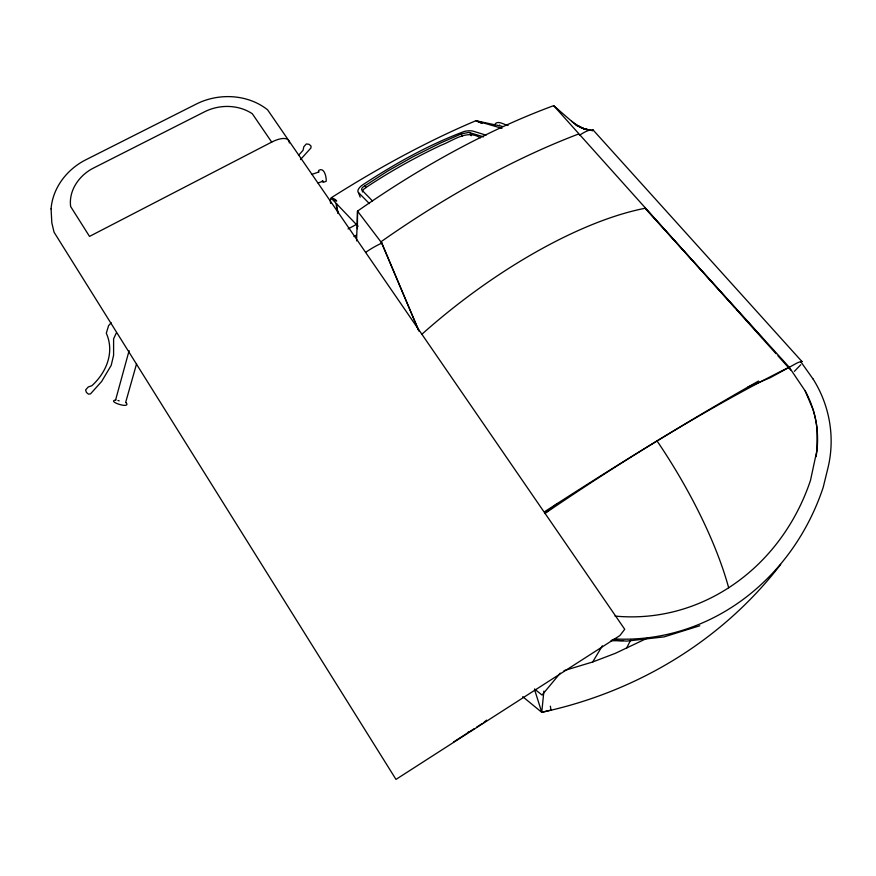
<?xml version="1.0" encoding="UTF-8"?>
<svg xmlns="http://www.w3.org/2000/svg" width="876" height="876" viewBox="0 0 876 876"><rect width="100%" height="100%" fill="white"/><g stroke="black" fill="none" stroke-linecap="round" stroke-linejoin="round"><path stroke-width="1.31" d="M357.408 228.724L357.528 211.127A427.685 171.565 -37.1 0 1 553.676 105.657L576.813 125.75M356.587 240.889L357.528 211.127L381.837 243.09A33.069 9.877 -25.9 0 0 366.135 252.058M318.459 171.674L318.744 170.327C324.394 166.878 326.617 177.467 326.157 181.321L323.244 182.35L322.05 181.277M550.347 706.176L551.015 710.042L541.751 712.308L543.886 691.142M615.029 616.08A206.681 189.654 -89.1 0 0 728.657 587.774A206.67 189.632 -89.1 0 0 810.486 480.398L817.001 450.034L817.111 429.7A102.93 100.926 24.9 0 0 813.114 409.738L805.197 390.959L789.177 367.175L645.207 208.236L734.822 307.465M330.668 203.429C327.92 190.453 344.651 207.371 331.632 198.315M136.579 363.792L125.618 402.555M129.111 350.641L115.621 399.905M494.535 125.071C496.9 119.267 504.346 124.983 508.058 125.454M116.223 333.132L113.606 338.848L113.595 355.284L111.208 365.358L101.638 381.465L90.535 393.85L88.443 394.167L86.428 392.404L85.596 389.94L88.268 386.962L91.903 385.703C106.456 372.431 114.8 352.185 106.303 333.209L108.58 325.653L111.186 322.762M319.05 171.915L311.746 174.423M626.526 648.273L630.731 639.962M564.034 670.644L592.68 661.982L602.36 645.82M800.773 364.745L794.379 371.369M499.232 125.64L499.616 125.049M560.257 673.151L542.047 695.04L534.524 689.04M298.53 155.359L303.041 150.322L303.83 146.741L306.337 143.949L309.195 144.343L311.068 146.128L310.925 147.956L300.479 159.607M592.187 130.94L592.932 129.779L591.957 130.25M483.563 722.711L486.574 720.138M544.664 513.467L557.289 503.514A430.97 34.12 -33.1 0 1 747.907 387.072L758.55 381.038M801.135 362.051L801.847 361.383L800.894 361.854A30.846 2.759 -33.9 0 0 797.215 362.927L770.256 377.698L747.907 387.072M483.541 136.875L468.912 132.407L461.378 133.842L440.07 143.204L412.925 156.793L387.718 171.05L362.686 187.256A6.669 2.781 -28.2 0 0 361.624 189.796L372.508 200.998M545.047 511.442L557.289 503.514M453.582 741.972L467.543 733.004M468.616 732.314L474.365 728.613M476.664 727.135L482.413 723.445M353.992 236.509L356.401 235.206M348.068 228.932L356.477 224.398M647.068 638.265L615.445 653.288L592.68 661.982M271.702 142.098L89.516 236.411L70.66 206.561C68.405 190.169 79.716 174.707 94.017 167.787L204.557 111.799C219.372 104.277 238.305 104.452 252.31 113.738L271.702 142.098A20.761 8.508 -34.2 0 1 289.321 142.963M318.163 183.018L323.156 181.08L322.39 180.861M800.927 361.766L801.66 361.547M699.793 625.749L664.052 636.885L626.668 641.112L611.952 639.929M577.426 125.564L582.266 128.192L588.694 130.009L583.646 128.706L577.426 125.564L584.96 129.276L590.336 129.976M358.032 226.227L330.975 197.943A308.746 80.395 -33.1 0 1 475.887 120.735L502.375 126.396M589.57 129.944L582.266 128.192L575.598 124.403M115.95 399.96C105.777 401.208 131.531 409.53 126.166 402.686M117.942 400.496L119.169 400.814M475.887 120.735L501.97 128.334M486.06 135.156L473.248 131.192A10.589 3.515 -12.6 0 0 464.565 131.345C428.747 144.726 395.087 163.637 363.146 184.562L361.186 185.931A10.797 4.511 -28.2 0 0 358.415 192.523L360.2 197.177M480.387 137.828C466.766 129.133 453.308 140.718 440.836 145.361C414.874 157.581 389.776 171.663 365.894 187.563L363.507 189.424A6.669 2.792 -28.2 0 0 362.445 191.964M584.96 129.276L579.222 126.746L571.634 121.249M522.731 696.694L541.751 712.308A434.835 403.748 20.2 0 0 780.658 564.451M358.426 192.512L369.398 203.615M592.932 129.779L801.989 361.591M736.65 309.491L762.262 337.84M553.676 105.657L776.07 353.751M777.899 355.787L790.71 370.022M800.894 361.854L812.895 378.804M578.488 134.05A431.441 165.936 -37.1 0 0 381.148 241.666L418.64 330.263M381.148 241.666L418.969 331.172M365.073 185.394L365.927 187.65M461.378 133.842L462.167 136.141M470.116 132.648L471.178 135.78M534.524 689.445L541.751 712.308M421.75 334.38A258.321 97.083 -37.9 0 1 645.185 208.258M579.507 135.243A32.303 6.417 -41.9 0 1 592.012 130.196M544.861 513.5A443.705 69.379 -34.7 0 1 789.101 367.23M812.928 378.782A118.107 115.818 25.1 0 1 827.787 468.638L823.177 487.439A229.567 210.897 -89.1 0 1 614.175 638.922M657.044 440.924A202.159 64.298 57.9 0 1 728.668 587.796M623.11 640.619A231.494 212.988 -89.1 0 1 611.076 640.684M805.208 390.948A103.018 101.014 24.9 0 1 816.038 456.757M338.41 213.361A31.656 8.618 61.7 0 1 336.537 203.582M338.103 213.525A31.656 8.607 61.7 0 1 336.242 203.747M468.682 732.095A3.603 0.668 58.3 0 1 468.102 732.117M51.071 208.86L51.826 222.843L54.06 232.217L395.985 779.399L619.923 635.538L624.719 629.275L267.596 109.818C247.864 94.126 218.825 92.757 196.563 103.926L85.968 159.717C67.244 169.057 52.68 187.639 51.071 208.86M476.621 121.041L482.172 123.308L476.621 121.041"/></g></svg>
